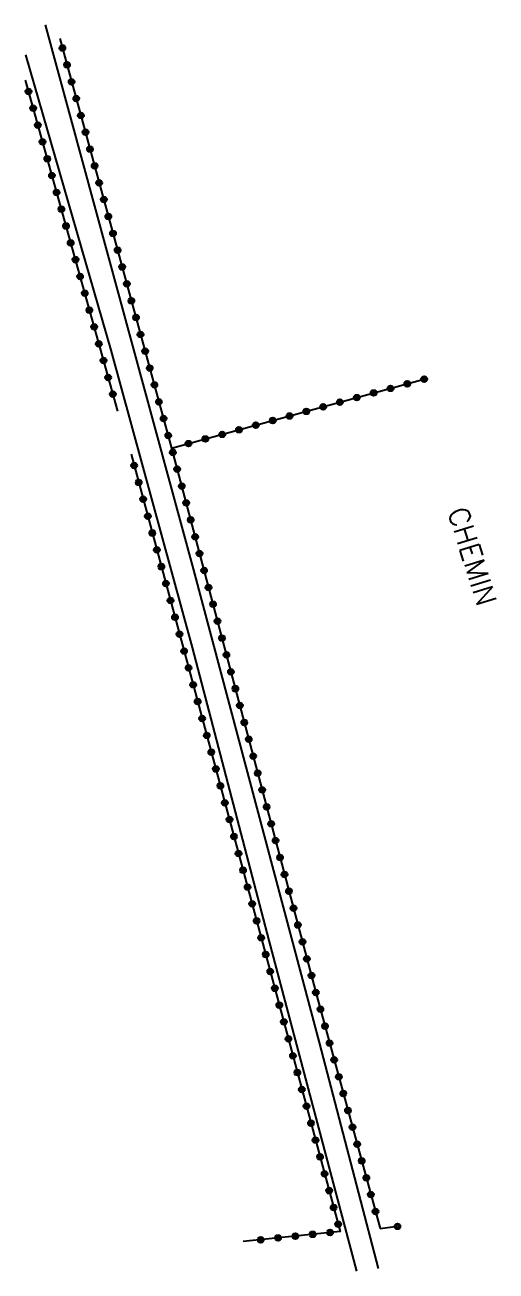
# Model space of a CAD drawing. Header units: millimetres. Extents: x 101000 to 102000, y 122000 to 122973.
# Drawn here: x 101281.5 to 101322, y 122866.2 to 122973.2 of the extents above; entities that cross this region are included whole.
import ezdxf

# ---------------------------------------------------------------- set-up
doc = ezdxf.new("R2010")
doc.units = ezdxf.units.MM
doc.layers.get('0').update_dxf_attribs({"linetype": 'CONTINUOUS'})
for name, color, linetype in [('W0071', 7, 'CONTINUOUS'), ('W0323', 7, 'CONTINUOUS'), ('W0989', 7, 'CONTINUOUS')]:
    doc.layers.add(name, color=color, linetype=linetype)
doc.styles.get("Standard").update_dxf_attribs({"font": 'romans.shx', "width": 0.85})

# ---------------------------------------------------------------- blocks, each defined once
blk = doc.blocks.new('t323o')
at = {"color": 0, "linetype": 'Continuous'}
for radius in [0.25, 0.15]:
    blk.add_circle((0, 0), radius, dxfattribs=at)

msp = doc.modelspace()

# ---------------------------------------------------------------- linework, layer by layer
at = {"layer": 'W0071'}
for points in [[(101311.87, 122866.38), (101306.78, 122885.79), (101295.95, 122926.49), (101283.25, 122973.2)], [(101281.53, 122970.62), (101288.85, 122945.28), (101295.86, 122919.72), (101302.43, 122894.55), (101309.98, 122866.16)]]:
    msp.add_lwpolyline(points, dxfattribs=at)
at = {"layer": 'W0323'}
for points in [[(101284.47, 122972.03), (101294.08, 122936.85), (101306.57, 122889.77), (101312, 122869.83)], [(101281.5, 122968.47), (101289.43, 122940.03)], [(101294.08, 122936.85), (101315.88, 122942.8)], [(101290.6, 122936.33), (101308.57, 122869.57), (101300.24, 122868.69)], [(101312, 122869.83), (101313.51, 122870.01)]]:
    msp.add_lwpolyline(points, dxfattribs=at)

# ---------------------------------------------------------------- block references
for p, rotation in [((101284.69, 122971.22), 285.2863939143808), ((101285.09, 122969.77), 285.2863939143808), ((101285.48, 122968.32), 285.2863939143808), ((101281.77, 122967.48), 285.5889415357619), ((101285.88, 122966.88), 285.2863939143808), ((101282.18, 122966.04), 285.5889415357619), ((101286.27, 122965.43), 285.2863939143808), ((101282.58, 122964.59), 285.5889415357619), ((101282.98, 122963.15), 285.5889415357619), ((101286.67, 122963.98), 285.2863939143808), ((101287.06, 122962.54), 285.2863939143808), ((101283.39, 122961.71), 285.5889415357619), ((101287.46, 122961.09), 285.2863939143808), ((101283.79, 122960.26), 285.5889415357619), ((101284.19, 122958.82), 285.5889415357619), ((101287.85, 122959.64), 285.2863939143808), ((101288.25, 122958.2), 285.2863939143808), ((101284.6, 122957.37), 285.5889415357619), ((101288.64, 122956.75), 285.2863939143808), ((101285, 122955.93), 285.5889415357619), ((101285.4, 122954.48), 285.5889415357619), ((101289.04, 122955.3), 285.2863939143808), ((101289.44, 122953.86), 285.2863939143808), ((101285.81, 122953.04), 285.5889415357619), ((101289.83, 122952.41), 285.2863939143808), ((101286.21, 122951.59), 285.5889415357619), ((101286.61, 122950.15), 285.5889415357619), ((101290.23, 122950.96), 285.2863939143808), ((101290.62, 122949.51), 285.2863939143808), ((101287.01, 122948.7), 285.5889415357619), ((101291.02, 122948.07), 285.2863939143808), ((101287.42, 122947.26), 285.5889415357619), ((101291.41, 122946.62), 285.2863939143808), ((101287.82, 122945.81), 285.5889415357619), ((101291.81, 122945.17), 285.2863939143808), ((101288.22, 122944.37), 285.5889415357619), ((101292.2, 122943.73), 285.2863939143808), ((101288.63, 122942.92), 285.5889415357619), ((101315.79, 122942.77), 15.26325352916623), ((101292.6, 122942.28), 285.2863939143808), ((101311.45, 122941.59), 15.26325352916623), ((101312.9, 122941.98), 15.26325352916623), ((101314.34, 122942.38), 15.26325352916623), ((101289.03, 122941.48), 285.5889415357619), ((101292.99, 122940.83), 285.2863939143808), ((101308.55, 122940.8), 15.26325352916623), ((101310, 122941.19), 15.26325352916623), ((101304.21, 122939.61), 15.26325352916623), ((101305.66, 122940.01), 15.26325352916623), ((101307.11, 122940.4), 15.26325352916623), ((101293.39, 122939.39), 285.2863939143808), ((101299.87, 122938.43), 15.26325352916623), ((101301.32, 122938.82), 15.26325352916623), ((101302.77, 122939.22), 15.26325352916623), ((101293.79, 122937.94), 285.2863939143808), ((101296.98, 122937.64), 15.26325352916623), ((101298.42, 122938.03), 15.26325352916623), ((101294.18, 122936.49), 284.8501918703158), ((101295.53, 122937.24), 15.26325352916623), ((101290.86, 122935.36), 285.0617173731073), ((101294.56, 122935.04), 284.8501918703158), ((101291.25, 122933.91), 285.0617173731073), ((101294.95, 122933.59), 284.8501918703158), ((101291.64, 122932.46), 285.0617173731073), ((101295.33, 122932.14), 284.8501918703158), ((101292.03, 122931.01), 285.0617173731073), ((101295.72, 122930.69), 284.8501918703158), ((101292.42, 122929.56), 285.0617173731073), ((101296.1, 122929.24), 284.8501918703158), ((101292.81, 122928.12), 285.0617173731073), ((101296.48, 122927.79), 284.8501918703158), ((101293.2, 122926.67), 285.0617173731073), ((101296.87, 122926.34), 284.8501918703158), ((101293.59, 122925.22), 285.0617173731073), ((101297.25, 122924.89), 284.8501918703158), ((101293.98, 122923.77), 285.0617173731073), ((101297.64, 122923.44), 284.8501918703158), ((101294.37, 122922.32), 285.0617173731073), ((101298.02, 122921.99), 284.8501918703158), ((101294.76, 122920.87), 285.0617173731073), ((101298.41, 122920.54), 284.8501918703158), ((101295.15, 122919.42), 285.0617173731073), ((101298.79, 122919.09), 284.8501918703158), ((101295.54, 122917.98), 285.0617173731073), ((101299.18, 122917.64), 284.8501918703158), ((101295.93, 122916.53), 285.0617173731073), ((101299.56, 122916.19), 284.8501918703158), ((101296.32, 122915.08), 285.0617173731073), ((101299.94, 122914.74), 284.8501918703158), ((101296.71, 122913.63), 285.0617173731073), ((101300.33, 122913.29), 284.8501918703158), ((101297.1, 122912.18), 285.0617173731073), ((101300.71, 122911.84), 284.8501918703158), ((101297.49, 122910.73), 285.0617173731073), ((101301.1, 122910.39), 284.8501918703158), ((101297.88, 122909.29), 285.0617173731073), ((101301.48, 122908.94), 284.8501918703158), ((101298.27, 122907.84), 285.0617173731073), ((101301.87, 122907.49), 284.8501918703158), ((101298.66, 122906.39), 285.0617173731073), ((101302.25, 122906.04), 284.8501918703158), ((101299.05, 122904.94), 285.0617173731073), ((101302.64, 122904.59), 284.8501918703158), ((101299.44, 122903.49), 285.0617173731073), ((101303.02, 122903.14), 284.8501918703158), ((101299.83, 122902.04), 285.0617173731073), ((101303.4, 122901.69), 284.8501918703158), ((101300.22, 122900.59), 285.0617173731073), ((101303.79, 122900.24), 284.8501918703158), ((101300.61, 122899.15), 285.0617173731073), ((101304.17, 122898.79), 284.8501918703158), ((101301, 122897.7), 285.0617173731073), ((101304.56, 122897.34), 284.8501918703158), ((101301.39, 122896.25), 285.0617173731073), ((101304.94, 122895.89), 284.8501918703158), ((101301.78, 122894.8), 285.0617173731073), ((101305.33, 122894.44), 284.8501918703158), ((101302.17, 122893.35), 285.0617173731073), ((101305.71, 122892.99), 284.8501918703158), ((101302.56, 122891.9), 285.0617173731073), ((101306.1, 122891.54), 284.8501918703158), ((101302.95, 122890.45), 285.0617173731073), ((101306.48, 122890.09), 284.8501918703158), ((101303.34, 122889.01), 285.0617173731073), ((101306.87, 122888.65), 285.2456331704238), ((101303.73, 122887.56), 285.0617173731073), ((101307.27, 122887.2), 285.2456331704238), ((101304.12, 122886.11), 285.0617173731073), ((101307.66, 122885.75), 285.2456331704238), ((101304.51, 122884.66), 285.0617173731073), ((101308.06, 122884.31), 285.2456331704238), ((101304.89, 122883.21), 285.0617173731073), ((101308.45, 122882.86), 285.2456331704238), ((101305.28, 122881.76), 285.0617173731073), ((101308.84, 122881.41), 285.2456331704238), ((101305.67, 122880.32), 285.0617173731073), ((101309.24, 122879.96), 285.2456331704238), ((101306.06, 122878.87), 285.0617173731073), ((101309.63, 122878.52), 285.2456331704238), ((101306.45, 122877.42), 285.0617173731073), ((101310.03, 122877.07), 285.2456331704238), ((101306.84, 122875.97), 285.0617173731073), ((101310.42, 122875.62), 285.2456331704238), ((101307.23, 122874.52), 285.0617173731073), ((101310.82, 122874.17), 285.2456331704238), ((101307.62, 122873.07), 285.0617173731073), ((101311.21, 122872.73), 285.2456331704238), ((101308.01, 122871.62), 285.0617173731073), ((101311.61, 122871.28), 285.2456331704238), ((101308.4, 122870.18), 285.0617173731073), ((101313.49, 122870), 6.57010336004345), ((101301.74, 122868.85), 186.0033931426492), ((101303.23, 122869.01), 186.0033931426492), ((101304.72, 122869.16), 186.0033931426492), ((101306.21, 122869.32), 186.0033931426492), ((101307.7, 122869.48), 186.0033931426492)]:
    msp.add_blockref('t323o', p, dxfattribs=dict(at, rotation=rotation))

# ---------------------------------------------------------------- texts
at = {"layer": 'W0989'}
msp.add_text('CHEMIN', height=1.75, rotation=287.3395, dxfattribs=at).set_placement((101317.8, 122931.43))

doc.saveas('drawing.dxf')
